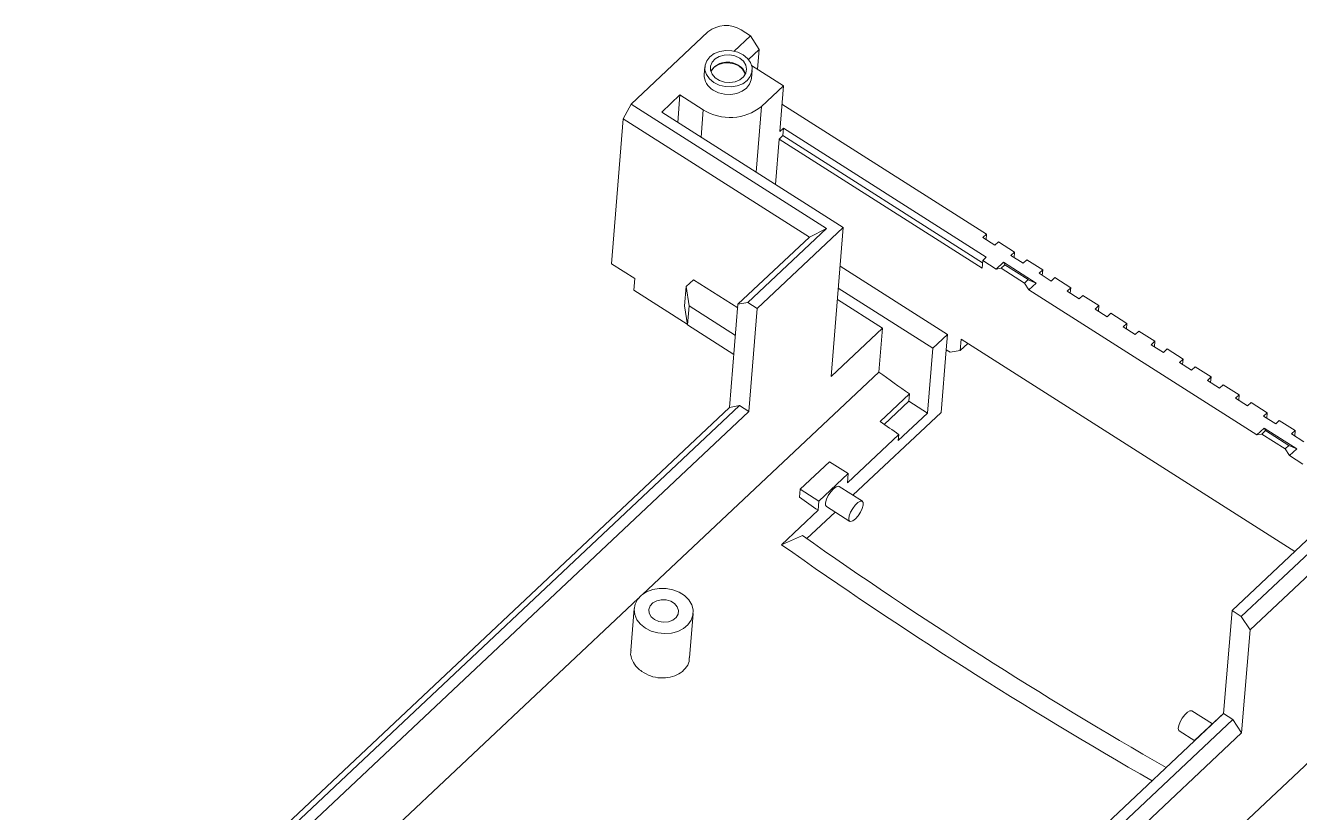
# Model space of a CAD drawing. Header units: inches. Extents: x 998 to 3526, y 519 to 940.
# Drawn here: x 1497.1 to 1550.8, y 671.1 to 704.3 of the extents above; entities that cross this region are included whole.
import ezdxf

# ---------------------------------------------------------------- set-up
doc = ezdxf.new("R2010")
doc.units = ezdxf.units.IN

msp = doc.modelspace()

# ---------------------------------------------------------------- linework, layer by layer
at = {"color": 7, "linetype": 'Continuous', "lineweight": 15}
for p, q in [((1522.614, 700.945), (1525.854, 703.992)), ((1526.961, 703.177), (1527.649, 703.824)), ((1527.257, 704.073), (1527.649, 703.824)), ((1527.649, 703.824), (1528.016, 703.253)), ((1528.016, 703.253), (1527.561, 702.826)), ((1527.948, 702.418), (1528.016, 703.253)), ((1525.723, 702.523), (1525.697, 702.202)), ((1527.69, 702.04), (1527.716, 702.362)), ((1527.693, 702.58), (1529.036, 701.726)), ((1529.036, 701.726), (1528.111, 700.855)), ((1528.88, 699.795), (1529.036, 701.726)), ((1523.904, 700.611), (1524.675, 701.337)), ((1524.582, 700.18), (1524.675, 701.337)), ((1525.657, 700.713), (1524.675, 701.337)), ((1522.279, 700.333), (1522.614, 700.945)), ((1522.614, 700.945), (1530.857, 695.705)), ((1523.904, 700.611), (1531.558, 695.746)), ((1537.6, 695.468), (1528.974, 700.952)), ((1522.279, 700.333), (1521.784, 694.22)), ((1530.129, 695.342), (1522.279, 700.333)), ((1528.699, 697.563), (1528.854, 699.474)), ((1529.008, 699.619), (1528.854, 699.474)), ((1528.854, 699.474), (1537.411, 694.034)), ((1529.034, 699.941), (1528.88, 699.795)), ((1529.008, 699.619), (1529.034, 699.941)), ((1537.43, 694.265), (1529.008, 699.619)), ((1537.591, 694.501), (1529.034, 699.941)), ((1530.857, 695.705), (1527.539, 692.585)), ((1531.558, 695.746), (1527.931, 692.336)), ((1530.129, 695.342), (1530.857, 695.705)), ((1531.05, 689.471), (1531.558, 695.746)), ((1527.12, 692.513), (1530.129, 695.342)), ((1537.446, 695.323), (1537.6, 695.468)), ((1537.446, 695.323), (1537.956, 694.999)), ((1537.6, 695.468), (1537.581, 695.237)), ((1537.956, 694.999), (1538.11, 695.144)), ((1538.784, 694.716), (1538.11, 695.144)), ((1538.784, 694.716), (1538.629, 694.571)), ((1538.765, 694.484), (1538.784, 694.716)), ((1522.766, 693.596), (1521.784, 694.22)), ((1531.426, 694.117), (1535.947, 691.243)), ((1537.411, 694.034), (1537.437, 694.356)), ((1537.437, 694.356), (1537.591, 694.501)), ((1538.006, 693.994), (1537.437, 694.356)), ((1538.312, 694.281), (1538.006, 693.994)), ((1538.37, 694.175), (1538.215, 694.03)), ((1538.312, 694.281), (1539.686, 693.408)), ((1538.366, 694.174), (1538.312, 694.281)), ((1538.366, 694.174), (1538.37, 694.175)), ((1539.351, 693.551), (1538.37, 694.175)), ((1538.629, 694.571), (1539.14, 694.246)), ((1539.14, 694.246), (1539.294, 694.391)), ((1539.967, 693.963), (1539.294, 694.391)), ((1522.766, 693.596), (1522.726, 693.113)), ((1524.929, 693.256), (1525.238, 693.547)), ((1527.108, 692.358), (1525.238, 693.547)), ((1538.215, 694.03), (1538.006, 693.994)), ((1538.215, 694.03), (1539.197, 693.406)), ((1539.197, 693.406), (1539.351, 693.551)), ((1539.351, 693.551), (1539.355, 693.546)), ((1539.686, 693.408), (1539.355, 693.546)), ((1539.967, 693.963), (1539.813, 693.818)), ((1539.813, 693.818), (1540.323, 693.494)), ((1539.948, 693.732), (1539.967, 693.963)), ((1540.323, 693.494), (1540.477, 693.639)), ((1541.151, 693.211), (1540.477, 693.639)), ((1524.984, 691.678), (1522.726, 693.113)), ((1524.864, 692.452), (1524.929, 693.256)), ((1524.929, 693.256), (1525.055, 692.447)), ((1535.33, 690.663), (1531.351, 693.192)), ((1539.38, 693.121), (1539.197, 693.406)), ((1539.38, 693.121), (1539.686, 693.408)), ((1548.997, 687.007), (1539.38, 693.121)), ((1541.151, 693.211), (1540.996, 693.066)), ((1540.996, 693.066), (1541.506, 692.742)), ((1541.132, 692.98), (1541.151, 693.211)), ((1524.99, 691.642), (1524.864, 692.452)), ((1525.055, 692.447), (1524.99, 691.642)), ((1527.014, 691.201), (1525.055, 692.447)), ((1527.12, 692.513), (1526.769, 688.169)), ((1527.539, 692.585), (1527.12, 692.513)), ((1527.931, 692.336), (1527.539, 692.585)), ((1531.312, 692.71), (1533.21, 691.503)), ((1541.506, 692.742), (1541.661, 692.887)), ((1542.334, 692.459), (1541.661, 692.887)), ((1542.334, 692.459), (1542.18, 692.314)), ((1542.315, 692.228), (1542.334, 692.459)), ((1527.931, 692.336), (1527.58, 687.992)), ((1542.18, 692.314), (1542.69, 691.989)), ((1542.69, 691.989), (1542.844, 692.134)), ((1543.517, 691.706), (1542.844, 692.134)), ((1524.99, 691.642), (1526.949, 690.397)), ((1531.05, 689.471), (1533.21, 691.503)), ((1533.061, 689.658), (1533.21, 691.503)), ((1543.517, 691.706), (1543.363, 691.561)), ((1543.363, 691.561), (1543.873, 691.237)), ((1543.499, 691.475), (1543.517, 691.706)), ((1543.873, 691.237), (1544.028, 691.382)), ((1544.701, 690.954), (1544.028, 691.382)), ((1535.33, 690.663), (1535.947, 691.243)), ((1535.895, 690.6), (1535.947, 691.243)), ((1536.529, 691.042), (1536.49, 690.56)), ((1536.49, 690.56), (1536.812, 690.863)), ((1536.529, 691.042), (1550.597, 682.099)), ((1544.701, 690.954), (1544.547, 690.809)), ((1544.682, 690.723), (1544.701, 690.954)), ((1535.33, 690.663), (1535.108, 687.928)), ((1535.895, 690.6), (1535.681, 687.957)), ((1536.072, 690.488), (1535.895, 690.6)), ((1536.072, 690.488), (1536.49, 690.56)), ((1544.547, 690.809), (1545.057, 690.485)), ((1545.057, 690.485), (1545.211, 690.63)), ((1545.884, 690.202), (1545.211, 690.63)), ((1545.884, 690.202), (1545.73, 690.057)), ((1545.73, 690.057), (1546.24, 689.732)), ((1545.866, 689.971), (1545.884, 690.202)), ((1546.24, 689.732), (1546.395, 689.877)), ((1547.068, 689.45), (1546.395, 689.877)), ((1533.061, 689.658), (1523.096, 680.288)), ((1547.068, 689.45), (1546.913, 689.304)), ((1546.913, 689.304), (1547.424, 688.98)), ((1547.049, 689.218), (1547.068, 689.45)), ((1534.348, 688.736), (1533.114, 687.575)), ((1534.323, 688.427), (1534.348, 688.736)), ((1547.424, 688.98), (1547.578, 689.125)), ((1548.251, 688.697), (1547.578, 689.125)), ((1548.251, 688.697), (1548.097, 688.552)), ((1548.232, 688.466), (1548.251, 688.697)), ((1527.187, 688.242), (1499.086, 661.818)), ((1499.114, 662.166), (1526.769, 688.169)), ((1526.769, 688.169), (1527.187, 688.242)), ((1527.58, 687.992), (1527.187, 688.242)), ((1534.323, 688.427), (1533.287, 687.452)), ((1535.108, 687.928), (1534.323, 688.427)), ((1548.097, 688.552), (1548.607, 688.228)), ((1548.607, 688.228), (1548.761, 688.373)), ((1549.435, 687.945), (1548.761, 688.373)), ((1527.58, 687.992), (1499.032, 661.149)), ((1535.681, 687.957), (1531.966, 684.464)), ((1533.874, 686.767), (1535.108, 687.928)), ((1549.435, 687.945), (1549.28, 687.8)), ((1549.28, 687.8), (1549.791, 687.475)), ((1549.416, 687.714), (1549.435, 687.945)), ((1549.791, 687.475), (1549.945, 687.621)), ((1550.618, 687.193), (1549.945, 687.621)), ((1548.997, 687.007), (1549.305, 687.298)), ((1549.36, 687.189), (1549.206, 687.043)), ((1549.305, 687.298), (1550.679, 686.424)), ((1549.36, 687.189), (1549.305, 687.298)), ((1549.36, 687.189), (1550.342, 686.565)), ((1550.618, 687.193), (1550.464, 687.047)), ((1550.599, 686.961), (1550.618, 687.193)), ((1533.895, 687.023), (1531.734, 684.991)), ((1533.874, 686.767), (1533.895, 687.023)), ((1549.206, 687.043), (1548.997, 687.007)), ((1550.187, 686.42), (1549.206, 687.043)), ((1550.187, 686.42), (1550.342, 686.565)), ((1550.679, 686.424), (1550.342, 686.565)), ((1550.464, 687.047), (1550.974, 686.723)), ((1550.37, 686.134), (1550.187, 686.42)), ((1550.679, 686.424), (1550.37, 686.134)), ((1550.94, 685.772), (1550.37, 686.134)), ((1530.981, 685.879), (1529.746, 684.718)), ((1531.766, 685.379), (1530.981, 685.879)), ((1530.531, 684.219), (1531.766, 685.379)), ((1531.734, 684.991), (1531.766, 685.379)), ((1529.719, 684.383), (1529.746, 684.718)), ((1529.746, 684.718), (1530.531, 684.219)), ((1532.366, 684.209), (1531.385, 684.833)), ((1530.5, 683.831), (1530.531, 684.219)), ((1530.849, 683.989), (1531.83, 683.365)), ((1530.5, 683.831), (1528.956, 682.38)), ((1531.214, 683.757), (1530.025, 682.639)), ((1528.956, 682.38), (1529.843, 682.766)), ((1551.576, 683.02), (1547.95, 679.61)), ((1548.342, 679.36), (1551.66, 682.48)), ((1551.718, 681.619), (1548.709, 678.789)), ((1522.928, 680.131), (1497.078, 655.824)), ((1522.742, 679.69), (1522.598, 677.917)), ((1547.598, 675.266), (1547.95, 679.61)), ((1547.95, 679.61), (1548.342, 679.36)), ((1525.081, 677.611), (1525.233, 679.488)), ((1548.709, 678.789), (1548.342, 679.36)), ((1548.709, 678.789), (1548.357, 674.446)), ((1519.943, 649.263), (1547.598, 675.266)), ((1547.123, 674.828), (1546.262, 675.376)), ((1546.389, 674.138), (1547.599, 675.276)), ((1547.598, 675.266), (1547.991, 675.017)), ((1519.889, 648.593), (1547.991, 675.017)), ((1547.991, 675.017), (1548.357, 674.446)), ((1548.357, 674.446), (1519.809, 647.602)), ((1552.323, 674.299), (1522.157, 645.934)), ((1545.725, 674.532), (1546.377, 674.118)), ((1546.388, 674.128), (1546.389, 674.138)), ((1546.394, 674.134), (1546.389, 674.138))]:
    msp.add_line(p, q, dxfattribs=at)
at = {"color": 8, "linetype": 'Continuous', "lineweight": 15}
for p, q in [((1525.563, 699.556), (1525.657, 700.713)), ((1527.886, 698.08), (1528.111, 700.855))]:
    msp.add_line(p, q, dxfattribs=at)
at = {"color": 7, "linetype": 'Continuous', "lineweight": 15, "flags": 128}
for points in [[(1527.337, 703.023), (1527.519, 702.874), (1527.647, 702.696), (1527.711, 702.5), (1527.708, 702.301), (1527.637, 702.111), (1527.504, 701.944), (1527.318, 701.81), (1527.091, 701.72), (1526.838, 701.679), (1526.577, 701.691), (1526.326, 701.753), (1526.102, 701.862), (1525.92, 702.011), (1525.792, 702.19), (1525.728, 702.385), (1525.731, 702.585), (1525.801, 702.775), (1525.934, 702.942), (1526.121, 703.075), (1526.348, 703.165), (1526.601, 703.206), (1526.861, 703.195), (1527.112, 703.133), (1527.337, 703.023)], [(1527.192, 702.887), (1527.348, 702.754), (1527.448, 702.595), (1527.483, 702.421), (1527.451, 702.25), (1527.354, 702.095), (1527.2, 701.972), (1527.003, 701.89), (1526.782, 701.858), (1526.555, 701.877), (1526.342, 701.947), (1526.163, 702.061), (1526.033, 702.208), (1525.965, 702.377), (1525.963, 702.551), (1526.029, 702.716), (1526.156, 702.857), (1526.333, 702.96), (1526.544, 703.018), (1526.771, 703.025), (1526.994, 702.98), (1527.192, 702.887)], [(1525.98, 702.32), (1525.99, 702.342), (1526.105, 702.495), (1526.277, 702.611), (1526.489, 702.68), (1526.722, 702.693), (1526.952, 702.651), (1527.156, 702.556), (1527.316, 702.419), (1527.414, 702.253), (1527.429, 702.203)], [(1526.076, 701.541), (1526.3, 701.431), (1526.551, 701.369), (1526.812, 701.358), (1527.065, 701.399), (1527.292, 701.489), (1527.478, 701.622), (1527.611, 701.789), (1527.682, 701.979), (1527.69, 702.04)], [(1531.143, 684.733), (1531.03, 684.606), (1530.928, 684.453), (1530.852, 684.295), (1530.812, 684.152), (1530.813, 684.044), (1530.849, 683.989)], [(1531.385, 684.833), (1531.344, 684.844), (1531.253, 684.816), (1531.143, 684.733)], [(1532.072, 683.466), (1532.185, 683.592), (1532.287, 683.745), (1532.363, 683.904), (1532.403, 684.047), (1532.402, 684.154), (1532.36, 684.213), (1532.283, 684.214), (1532.18, 684.157), (1532.067, 684.05), (1531.958, 683.908), (1531.868, 683.75), (1531.808, 683.596), (1531.788, 683.469), (1531.81, 683.384), (1531.871, 683.354), (1531.962, 683.382), (1532.072, 683.466)], [(1523.216, 678.864), (1523.01, 679.027), (1522.858, 679.221), (1522.766, 679.434), (1522.74, 679.656), (1522.781, 679.875), (1522.887, 680.077), (1523.053, 680.254), (1523.269, 680.395), (1523.523, 680.492), (1523.803, 680.541), (1524.093, 680.538), (1524.377, 680.484), (1524.64, 680.382), (1524.868, 680.237), (1525.048, 680.058), (1525.171, 679.852), (1525.231, 679.633), (1525.223, 679.412), (1525.149, 679.2), (1525.012, 679.009), (1524.82, 678.849), (1524.583, 678.729), (1524.314, 678.656), (1524.027, 678.632), (1523.738, 678.661), (1523.463, 678.739), (1523.216, 678.864)], [(1523.602, 679.226), (1523.463, 679.347), (1523.382, 679.494), (1523.366, 679.652), (1523.417, 679.802), (1523.53, 679.93), (1523.693, 680.02), (1523.888, 680.064), (1524.093, 680.057), (1524.287, 679.998), (1524.449, 679.896), (1524.56, 679.76), (1524.61, 679.605), (1524.592, 679.449), (1524.508, 679.308), (1524.368, 679.198), (1524.187, 679.13), (1523.984, 679.111), (1523.782, 679.145), (1523.602, 679.226)], [(1546.262, 675.376), (1546.255, 675.38), (1546.178, 675.38), (1546.076, 675.324), (1545.962, 675.217), (1545.853, 675.075), (1545.763, 674.916), (1545.704, 674.763), (1545.684, 674.635), (1545.705, 674.551), (1545.725, 674.532)]]:
    msp.add_lwpolyline(points, dxfattribs=at)
at = {"color": 7, "linetype": 'Continuous', "lineweight": 15}
for centre, radius, start, end in [((1526.612, 703.066), 1.196, 57.3762, 129.2642), ((1526.68, 701.867), 0.851, 55.1665, 146.1019), ((1526.425, 702.181), 0.729, 178.3422, 241.3729), ((1526.863, 702.043), 0.604, 17.3424, 59.9145), ((1526.785, 702.476), 2.094, 237.3761, 309.2642), ((1656.823, 861.043), 211.4, 234.16595, 234.59515), ((1654.61, 858.508), 209.713, 234.59546, 234.85674), ((1651.215, 855.316), 209.713, 234.59546, 234.85674), ((1642.91, 843.099), 196.19, 234.80853, 240.12095), ((1641.305, 841.592), 194.861, 234.79109, 240.23996)]:
    msp.add_arc(centre, radius, start, end, dxfattribs=at)
for points, knots in [([(1522.611, 677.915), (1522.605, 677.889), (1522.574, 677.755), (1522.658, 677.496), (1522.832, 677.221), (1523.002, 677.087), (1523.068, 677.035)], [0, 0, 0, 0, 0.083216, 0.431053, 0.780182, 1, 1, 1, 1]), ([(1523.068, 677.035), (1523.187, 676.966), (1523.424, 676.827), (1523.85, 676.748), (1524.268, 676.778), (1524.641, 676.92), (1524.915, 677.156), (1525.064, 677.401), (1525.064, 677.562), (1525.064, 677.612)], [0, 0, 0, 0, 0.1557, 0.31141, 0.466856, 0.621881, 0.776576, 0.931124, 1, 1, 1, 1])]:
    msp.add_open_spline(points, degree=3, knots=knots, dxfattribs=at)

doc.saveas('drawing.dxf')
